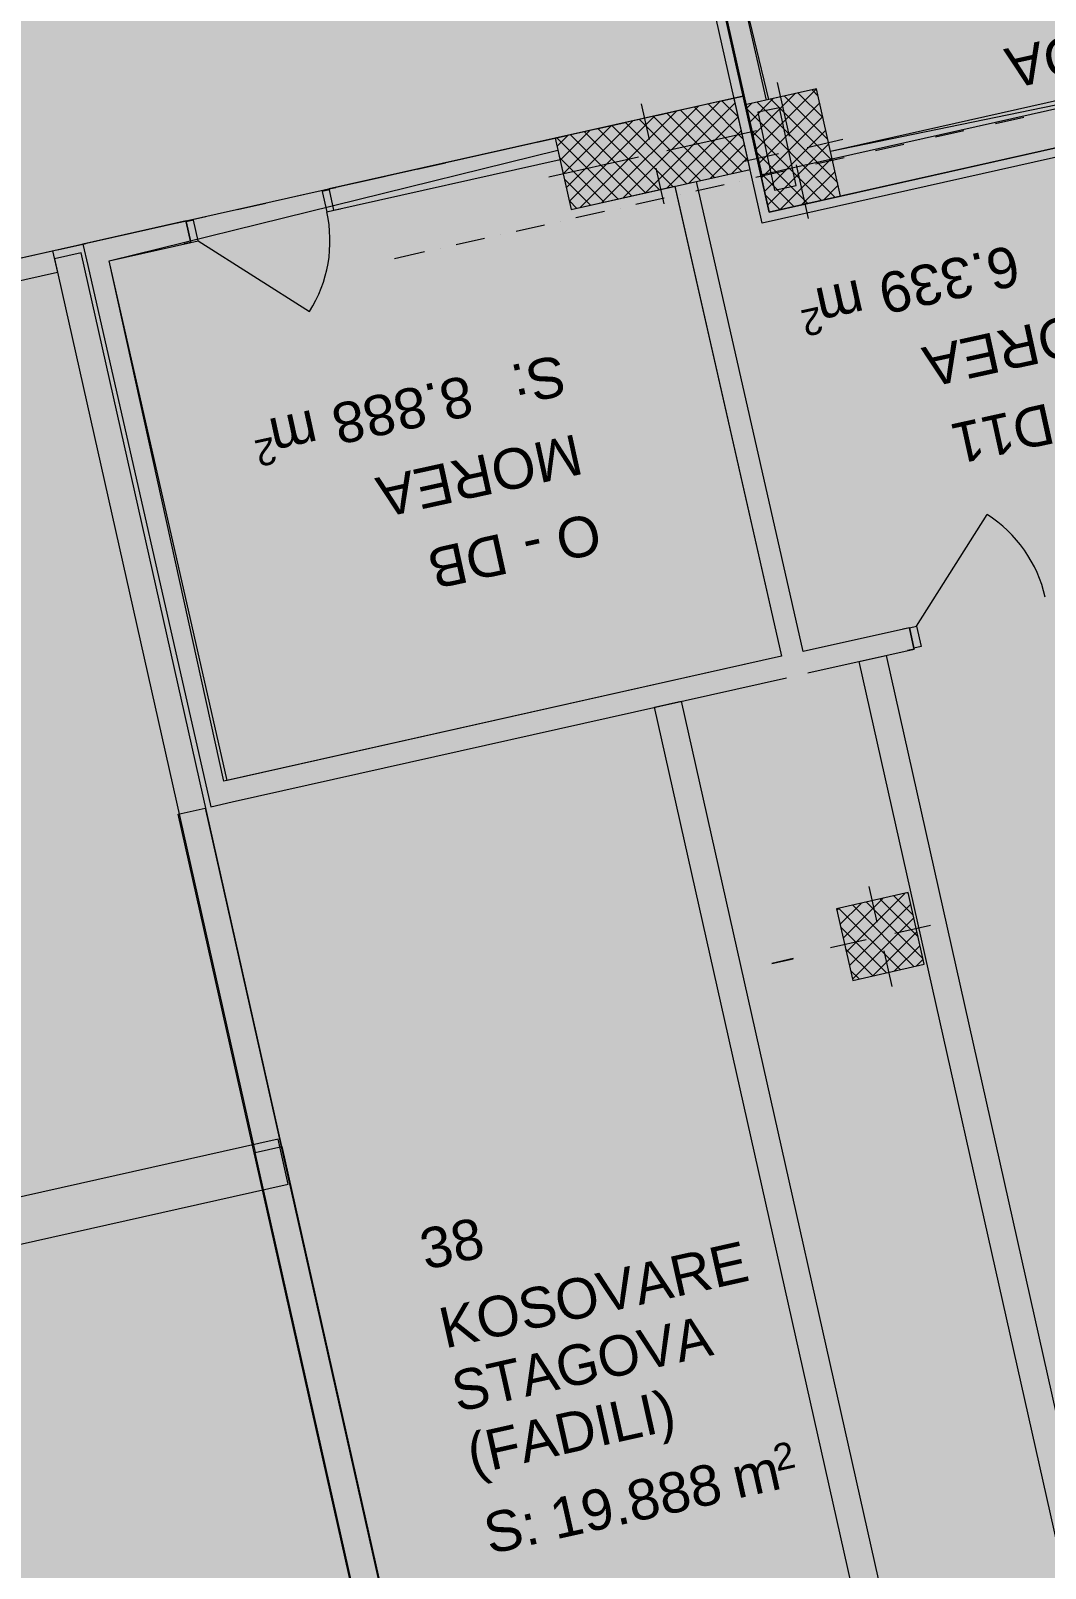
# Model space of a CAD drawing. Header units: centimetres. Extents: x -6805 to 4309, y -7338 to 617.
# Drawn here: x -525 to 29, y -3783 to -2943 of the extents above; entities that cross this region are included whole.
import ezdxf

# ---------------------------------------------------------------- set-up
doc = ezdxf.new("R2010")
doc.units = ezdxf.units.CM
for name, color, linetype in [('PDF_ - DEPO_MOREA', 7, 'Continuous'), ('PDF_ - Muret e reja', 7, 'Continuous'), ('PDF_- GARAZHE', 7, 'Continuous'), ('PDF_A - Fill Zone', 7, 'Continuous'), ('PDF_A - Muret', 7, 'Continuous'), ('PDF_A - Shtyllat', 7, 'Continuous')]:
    doc.layers.add(name, color=color, linetype=linetype)
for name, color, linetype, true_color in [('PDF_ - rruga_ndarjet anesore', 7, 'Continuous', 0x7f7f7f), ('PDF_065 Möbel Einrichtung', 7, 'Continuous', 0x7f7f7f), ('PDF_2D Drafting - General', 7, 'Continuous', 0x7f7f7f), ('PDF_A - Akset', 7, 'Continuous', 0xfd4435), ('PDF_A - Pllaka Themel', 7, 'Continuous', 0x7f7f7f)]:
    doc.layers.add(name, color=color, linetype=linetype, true_color=true_color)
doc.styles.add('PDF Arial', font='')
doc.styles.get('PDF Arial').set_extended_font_data('Arial')

msp = doc.modelspace()

# ---------------------------------------------------------------- hatches: boundary and pattern name
at = {"layer": 'PDF_ - DEPO_MOREA', "true_color": 0x029e21, "transparency": 33554559}
for points in [[(-121.71, -2981.04), (-145.15, -2883.65), (172.19, -2812.69), (198.74, -2929.65), (179.38, -2934), (182.31, -2947.02), (-88, -3009.38), (-95.66, -2975.21)], [(-103.02, -3282.54), (-164.52, -3026.55), (-131.98, -3019.25), (-121.58, -3042.56), (99.32, -2993.2), (151.98, -3225.4)], [(-419.49, -3353.44), (-481.99, -3069.07), (-235.76, -3013.82), (-229.63, -3041.16), (-173.05, -3028.32), (-114.75, -3285.17)]]:
    msp.add_hatch(color=104, dxfattribs=at).paths.add_polyline_path(points)
at = {"layer": 'PDF_ - Muret e reja', "transparency": 33554559}
msp.add_hatch(color=256, dxfattribs=at).paths.add_polyline_path([(-145.15, -2883.65), (-123.09, -2981.36), (-134.73, -2983.96), (-127.06, -3018.14), (-127.1, -3018.15), (-156.88, -2886.28)])
at = {"layer": 'PDF_- GARAZHE', "true_color": 0xccccff, "transparency": 33554559}
msp.add_hatch(color=254, dxfattribs=at).paths.add_polyline_path([(-455.22, -3373.8), (-121.54, -3298.92), (-2.74, -3828.3), (-15.8, -3833.79), (-28.82, -3839.36), (-41.81, -3845.02), (-54.75, -3850.77), (-67.66, -3856.61), (-80.53, -3862.53), (-93.35, -3868.54), (-106.14, -3874.63), (-118.88, -3880.81), (-131.59, -3887.09), (-144.24, -3893.44), (-156.86, -3899.88), (-169.43, -3906.41), (-181.96, -3913.02), (-194.44, -3919.71), (-206.88, -3926.49), (-219.27, -3933.35), (-231.61, -3940.31), (-243.91, -3947.33), (-256.16, -3954.45), (-268.36, -3961.65), (-280.51, -3968.92), (-292.61, -3976.28), (-304.66, -3983.73), (-316.67, -3991.26)])
at = {"layer": 'PDF_2D Drafting - General', "true_color": 0xcccccc, "transparency": 33554559}
msp.add_hatch(color=254, dxfattribs=at).paths.add_polyline_path([(-2964.77, -5006.28), (-2964.77, -1594.37), (-452.44, -1594.37), (-125.36, -3048.55), (710.84, -2860.84), (1265.75, -5333.7), (419.6, -5523.57), (200.43, -4546.93), (-2030.95, -5054.69), (-2050.79, -4966.25), (-2246.45, -4966.25), (-2237.41, -5006.28)])
at = {"layer": 'PDF_A - Fill Zone', "true_color": 0xffb37f, "transparency": 33554559}
for points in [[(-89.09, -3004.5), (-95.66, -2975.21), (-121.71, -2981.04), (-145.15, -2883.65), (171.96, -2811.67), (198.74, -2929.65), (179.38, -2934), (183.77, -2953.53), (-88, -3009.38)], [(-419.49, -3353.44), (-481.99, -3069.07), (-236.93, -3008.61), (-229.63, -3041.16), (-173.05, -3028.32), (-114.75, -3285.17)]]:
    msp.add_hatch(color=31, dxfattribs=at).paths.add_polyline_path(points)
at = {"layer": 'PDF_A - Pllaka Themel', "true_color": 0xd5d5d5, "transparency": 33554559}
h = msp.add_hatch(color=254, dxfattribs=at)
h.paths.add_polyline_path([(-5581.92, -878.77), (-5581.92, -838.74), (-5656.99, -838.74), (-5656.99, -378.27), (-5641.97, -378.27), (-5641.97, 287.29), (-2884.66, 287.29), (-432.6, 287.29), (-419.79, 287.29), (978.3, 287.29), (978.3, -308.22), (1644.1, -308.22), (1644.1, -1142.36), (931.04, -1302.36), (1552.22, -1164.4), (1863.25, -2555.08), (1863.27, -2555.07), (2158.71, -3867.26), (2155.22, -3868.03), (2646.93, -6059.23), (2017.8, -6200.41), (2017.67, -6199.86), (-1597.03, -7011.01), (-1702.67, -6540.31), (-1846.28, -6572.52), (-1976.98, -6060.13), (-1982.53, -5964.43), (-1838.96, -5932.29), (-2055.74, -4966.25), (-2419.29, -4966.25), (-2929.7, -4966.25), (-2929.7, -2144.79), (-2909.68, -2144.79), (-2904.73, -1595.67), (-4731.2, -1619.36), (-4671.15, -1619.36), (-4671.15, -2159.83), (-5099.03, -2159.81), (-5102.54, -2159.76), (-5106.05, -2159.61), (-5109.55, -2159.37), (-5113.04, -2159.02), (-5116.52, -2158.59), (-5119.99, -2158.04), (-5123.44, -2157.41), (-5126.87, -2156.67), (-5130.27, -2155.85), (-5133.66, -2154.92), (-5137.02, -2153.9), (-5140.35, -2152.79), (-5143.64, -2151.59), (-5146.9, -2150.29), (-5150.13, -2148.9), (-5153.31, -2147.42), (-5156.45, -2145.85), (-5159.54, -2144.2), (-5162.59, -2142.46), (-5165.59, -2140.63), (-5168.53, -2138.72), (-5171.42, -2136.74), (-5174.26, -2134.66), (-5177.03, -2132.51), (-5179.74, -2130.29), (-5182.39, -2127.99), (-5184.97, -2125.61), (-5187.49, -2123.17), (-5189.94, -2120.65), (-5192.31, -2118.06), (-5194.61, -2115.42), (-5196.84, -2112.71), (-5198.99, -2109.93), (-5201.06, -2107.1), (-5203.05, -2104.21), (-5204.96, -2101.26), (-5206.78, -2098.27), (-5208.52, -2095.21), (-5210.18, -2092.12), (-5211.74, -2088.99), (-5213.22, -2085.8), (-5214.61, -2082.58), (-5215.9, -2079.32), (-5217.11, -2076.02), (-5218.22, -2072.69), (-5219.24, -2069.33), (-5220.16, -2065.95), (-5220.99, -2062.55), (-5221.72, -2059.11), (-5222.36, -2055.66), (-5222.9, -2052.19), (-5223.34, -2048.71), (-5223.69, -2045.22), (-5223.93, -2041.71), (-5224.08, -2038.21), (-5224.13, -2034.71), (-5224.12, -1589.37), (-5276.67, -1564.36), (-5842.14, -1564.36), (-5842.14, -878.77)])
h.paths.add_polyline_path([(-1884.8, -2746.4), (-1725.78, -2754.1), (-263.28, -2617.91), (-272.05, -2578.85), (-296.78, -2580.25), (-343.47, -2075.77), (-1348.13, -2129.78), (-1534.78, -2147.18), (-1533.4, -2162.02), (-1836.78, -2167.48), (-1836.78, -2147.45), (-1876.81, -2147.45), (-1876.81, -2187.49), (-1531.07, -2187.03), (-1493.33, -2681.24), (-1884.8, -2706.36)])
h.paths.add_polyline_path([(-452.61, -1589.37), (-91.92, -1583.39), (-92.31, -1174.02), (283, -1174.02), (283, -828.73), (-419.79, -828.73), (-427.6, -828.73), (-452.61, -828.73)])
h.paths.add_polyline_path([(413.21, -3713.81), (401.11, -3715.64), (389.02, -3717.55), (376.94, -3719.54), (364.87, -3721.61), (352.83, -3723.77), (340.79, -3726.01), (328.77, -3728.32), (316.77, -3730.71), (304.78, -3733.18)])
at = {"layer": 'PDF_A - Pllaka Themel', "true_color": 0xbfbfbf, "transparency": 33554559}
h = msp.add_hatch(color=9, dxfattribs=at)
h.paths.add_polyline_path([(-5637.01, -378.27), (-5637.01, -315.22), (-447.66, -308.19), (-447.66, -308.22), (963.52, -308.22), (963.52, -763.68), (936, -763.68), (936, -863.76), (963.52, -863.76), (964.76, -1337.14), (925.69, -1345.91), (892.3, -1353.4), (988.45, -1782.56), (1104.37, -2300.85), (1195.01, -2706.12), (1170.59, -2711.59), (1193.36, -2813.05), (1455.74, -3983.06), (1827.47, -5638.02), (1828.36, -5640.74), (1829.15, -5643.5), (1829.85, -5646.27), (1830.45, -5649.07), (1830.96, -5651.88), (1831.36, -5654.72), (1831.66, -5657.56), (1831.87, -5660.41), (1831.97, -5663.28), (1831.97, -5666.14), (1831.89, -5669), (1831.69, -5671.85), (1831.39, -5674.7), (1831, -5677.54), (1830.51, -5680.35), (1829.92, -5683.16), (1829.24, -5685.93), (1828.46, -5688.68), (1827.57, -5691.41), (1826.6, -5694.1), (1825.54, -5696.75), (1824.38, -5699.37), (1823.12, -5701.94), (1821.78, -5704.47), (1820.36, -5706.95), (1818.84, -5709.39), (1817.26, -5711.76), (1815.57, -5714.08), (1813.81, -5716.34), (1811.98, -5718.54), (1810.07, -5720.67), (1808.09, -5722.73), (1806.03, -5724.72), (1803.91, -5726.64), (1801.72, -5728.48), (1799.47, -5730.25), (1797.16, -5731.93), (1794.79, -5733.54), (1792.36, -5735.06), (1789.88, -5736.5), (1787.36, -5737.84), (1784.8, -5739.1), (1782.18, -5740.27), (1779.53, -5741.34), (1776.84, -5742.32), (-1865.84, -6559.76), (-1972.03, -6060.13), (1187.39, -5351.16), (1189.51, -5350.66), (1191.61, -5350.07), (1193.68, -5349.39), (1195.73, -5348.62), (1197.73, -5347.75), (1199.69, -5346.8), (1201.61, -5345.77), (1203.49, -5344.64), (1205.3, -5343.44), (1207.07, -5342.15), (1208.77, -5340.79), (1210.42, -5339.35), (1212, -5337.85), (1213.51, -5336.27), (1214.94, -5334.62), (1216.3, -5332.92), (1217.59, -5331.15), (1218.79, -5329.34), (1219.92, -5327.46), (1220.96, -5325.54), (1221.91, -5323.58), (1222.78, -5321.58), (1223.55, -5319.53), (1224.23, -5317.46), (1224.82, -5315.36), (1225.32, -5313.24), (1225.72, -5311.09), (1226.02, -5308.93), (1226.23, -5306.75), (1226.34, -5304.58), (1226.35, -5302.4), (1226.28, -5300.21), (1226.1, -5298.04), (1225.82, -5295.88), (1225.45, -5293.73), (1224.97, -5291.59), (967.71, -4147.99), (967.16, -4145.82), (966.5, -4143.68), (965.76, -4141.58), (964.92, -4139.51), (963.99, -4137.47), (962.97, -4135.49), (961.86, -4133.55), (960.67, -4131.65), (959.39, -4129.82), (958.04, -4128.05), (956.6, -4126.34), (955.09, -4124.68), (953.5, -4123.11), (951.86, -4121.6), (950.14, -4120.18), (948.36, -4118.82), (946.52, -4117.55), (944.63, -4116.36), (942.68, -4115.26), (940.7, -4114.24), (938.66, -4113.31), (936.59, -4112.48), (934.48, -4111.74), (932.34, -4111.1), (930.17, -4110.55), (927.98, -4110.1), (925.78, -4109.75), (923.56, -4109.49), (921.33, -4109.34), (919.09, -4109.28), (916.86, -4109.32), (914.63, -4109.47), (912.41, -4109.71), (910.2, -4110.05), (908.01, -4110.49), (526.4, -4196.13), (467.81, -4209.28), (455.58, -4213.1), (443.37, -4217.02), (431.2, -4221.04), (419.06, -4225.14), (406.95, -4229.34), (394.87, -4233.64), (382.82, -4238.02), (370.82, -4242.51), (358.84, -4247.08), (346.9, -4251.74), (335, -4256.5), (323.13, -4261.35), (311.3, -4266.29), (299.52, -4271.32), (287.76, -4276.44), (276.06, -4281.65), (264.38, -4286.96), (252.76, -4292.35), (241.17, -4297.83), (229.62, -4303.41), (218.13, -4309.06), (206.67, -4314.81), (195.26, -4320.65), (183.89, -4326.58), (172.57, -4332.6), (161.3, -4338.69), (150.07, -4344.88), (138.9, -4351.16), (127.76, -4357.52), (116.69, -4363.96), (105.66, -4370.49), (94.67, -4377.1), (83.75, -4383.8), (72.87, -4390.59), (62.05, -4397.46), (51.28, -4404.41), (40.57, -4411.44), (29.91, -4418.56), (19.3, -4425.76), (8.75, -4433.04), (-1.74, -4440.41), (-13.44, -4447.77), (-25.18, -4455.07), (-36.98, -4462.26), (-48.83, -4469.39), (-60.73, -4476.42), (-72.67, -4483.38), (-84.67, -4490.25), (-96.72, -4497.03), (-108.81, -4503.72), (-120.96, -4510.33), (-133.14, -4516.85), (-145.38, -4523.29), (-157.66, -4529.64), (-169.99, -4535.9), (-182.35, -4542.07), (-194.77, -4548.16), (-207.22, -4554.16), (-219.72, -4560.06), (-232.26, -4565.88), (-244.84, -4571.62), (-257.46, -4577.25), (-270.12, -4582.81), (-282.82, -4588.26), (-295.56, -4593.64), (-308.33, -4598.91), (-321.15, -4604.1), (-333.99, -4609.2), (-346.88, -4614.21), (-359.81, -4619.12), (-372.76, -4623.95), (-385.74, -4628.67), (-398.77, -4633.31), (-411.82, -4637.86), (-424.92, -4642.31), (-438.03, -4646.67), (-451.18, -4650.93), (-464.37, -4655.11), (-477.57, -4659.18), (-490.81, -4663.17), (-2040.76, -5010.98), (-2050.79, -4966.25), (-2414.34, -4966.25), (-2414.34, -4749.36), (-2414.57, -2387.78), (-2414.58, -2276.48), (-2415.05, -2272.78), (-2415.63, -2269.1), (-2416.31, -2265.43), (-2417.08, -2261.78), (-2417.93, -2258.14), (-2418.89, -2254.54), (-2419.94, -2250.96), (-2421.09, -2247.41), (-2422.32, -2243.88), (-2423.65, -2240.39), (-2425.06, -2236.94), (-2426.57, -2233.53), (-2428.15, -2230.15), (-2429.84, -2226.82), (-2431.6, -2223.53), (-2433.45, -2220.29), (-2435.38, -2217.11), (-2437.39, -2213.97), (-2439.5, -2210.88), (-2441.67, -2207.85), (-2443.93, -2204.87), (-2446.26, -2201.96), (-2448.66, -2199.11), (-2451.13, -2196.32), (-2453.69, -2193.59), (-2456.31, -2190.94), (-2459, -2188.35), (-2461.74, -2185.84), (-2464.57, -2183.38), (-2467.45, -2181.02), (-2470.39, -2178.72), (-2473.38, -2176.5), (-2476.44, -2174.36), (-2479.55, -2172.3), (-2482.72, -2170.32), (-2485.93, -2168.43), (-2489.19, -2166.61), (-2492.5, -2164.89), (-2495.85, -2163.24), (-2499.24, -2161.69), (-2502.68, -2160.23), (-2506.15, -2158.85), (-2509.65, -2157.57), (-2513.18, -2156.38), (-2904.72, -2164.81), (-2899.72, -1589.37), (-2414.31, -1589.37), (-2414.31, -828.73), (-4726.25, -828.73), (-4726.25, -1619.36), (-5219.16, -1619.35), (-5219.16, -2036.14), (-5219.17, -2034.71), (-5219.16, -1589.37), (-5271.71, -1564.36), (-5253.39, -1564.36), (-5253.39, -878.77), (-5576.97, -878.77), (-5576.97, -838.74), (-5652.02, -838.74), (-5652.02, -378.27)])
h.paths.add_polyline_path([(-1883.87, -1589.37), (-1863.84, -1589.37), (-1863.84, -1634.38), (-1863.88, -1634.38), (-1863.88, -2147.18), (-1836.55, -2147.45), (-1871.85, -2147.45), (-1871.85, -2187.49), (-1831.82, -2187.43), (-1831.82, -2147.5), (-1529.51, -2150.6), (-1526.54, -2182.48), (-1488.38, -2681.24), (-1718.52, -2706.37), (-1879.85, -2706.36), (-1879.85, -2746.4), (-1720.83, -2754.1), (-221.28, -2598.22), (-135.83, -2979.09), (-1425.42, -3268.45), (-1880.43, -3268.45), (-1873.52, -4356.82), (-1873.76, -4358.94), (-1873.89, -4361.07), (-1873.93, -4363.2), (-1873.88, -4365.33), (-1873.71, -4367.46), (-1873.46, -4369.58), (-1873.11, -4371.68), (-1872.67, -4373.76), (-1872.13, -4375.84), (-1871.5, -4377.87), (-1870.77, -4379.88), (-1869.95, -4381.85), (-1869.05, -4383.78), (-1868.06, -4385.67), (-1866.97, -4387.5), (-1865.81, -4389.3), (-1864.58, -4391.03), (-1863.26, -4392.71), (-1861.87, -4394.32), (-1860.39, -4395.87), (-1858.86, -4397.35), (-1857.26, -4398.76), (-1855.59, -4400.1), (-1853.87, -4401.36), (-1852.09, -4402.54), (-1850.27, -4403.63), (-1848.39, -4404.64), (-1846.46, -4405.56), (-1844.51, -4406.4), (-1842.5, -4407.15), (-1840.47, -4407.79), (-1838.41, -4408.35), (-1836.33, -4408.82), (-1834.23, -4409.19), (-1832.12, -4409.47), (-1829.99, -4409.65), (-1827.86, -4409.72), (-1825.73, -4409.7), (-1823.6, -4409.59), (-1821.48, -4409.38), (-1819.37, -4409.07), (-657.92, -4148.44), (-657.8, -4148.96), (-640.87, -4142.08), (-623.98, -4135.12), (-607.12, -4128.08), (-590.3, -4120.94), (-573.52, -4113.7), (-556.78, -4106.38), (-540.08, -4098.97), (-523.41, -4091.48), (-506.79, -4083.89), (-490.21, -4076.22), (-473.66, -4068.46), (-457.17, -4060.61), (-440.7, -4052.67), (-424.29, -4044.65), (-407.92, -4036.54), (-391.58, -4028.34), (-375.3, -4020.05), (-359.06, -4011.68), (-342.86, -4003.22), (-326.71, -3994.68), (-310.6, -3986.05), (-294.54, -3977.33), (-278.53, -3968.52), (-262.57, -3959.64), (-246.65, -3950.67), (-230.77, -3941.62), (-214.95, -3932.48), (-199.18, -3923.26), (-183.46, -3913.95), (-171.76, -3907.67), (-160.01, -3901.48), (-148.21, -3895.39), (-136.38, -3889.37), (-124.5, -3883.45), (-112.58, -3877.6), (-100.62, -3871.85), (-88.61, -3866.18), (-76.56, -3860.6), (-64.48, -3855.1), (-52.35, -3849.7), (-40.19, -3844.39), (-27.98, -3839.16), (-15.74, -3834.02), (-3.46, -3828.97), (8.86, -3824), (21.21, -3819.14), (33.59, -3814.35), (46.01, -3809.67), (58.47, -3805.06), (70.95, -3800.56), (83.47, -3796.14), (96.03, -3791.81), (108.6, -3787.57), (121.22, -3783.42), (133.86, -3779.37), (146.53, -3775.41), (159.23, -3771.54), (171.96, -3767.76), (184.72, -3764.08), (197.49, -3760.49), (210.3, -3756.99), (223.14, -3753.59), (235.99, -3750.28), (248.88, -3747.06), (261.78, -3743.94), (274.7, -3740.9), (287.65, -3737.97), (300.62, -3735.12), (313.61, -3732.38), (326.61, -3729.72), (339.65, -3727.16), (352.69, -3724.7), (365.76, -3722.33), (378.83, -3720.06), (391.93, -3717.88), (405.04, -3715.79), (418.17, -3713.81), (787.26, -3630.98), (789.38, -3630.46), (791.47, -3629.84), (793.53, -3629.14), (795.57, -3628.34), (797.56, -3627.45), (799.52, -3626.48), (801.42, -3625.43), (803.29, -3624.3), (805.1, -3623.08), (806.86, -3621.79), (808.55, -3620.42), (810.19, -3618.97), (811.77, -3617.46), (813.27, -3615.88), (814.71, -3614.24), (816.07, -3612.54), (817.36, -3610.77), (818.57, -3608.95), (819.69, -3607.09), (820.73, -3605.17), (821.69, -3603.21), (822.57, -3601.21), (823.36, -3599.18), (824.06, -3597.11), (824.66, -3595.01), (825.17, -3592.89), (825.6, -3590.75), (825.93, -3588.6), (826.16, -3586.43), (826.3, -3584.25), (826.34, -3582.06), (826.3, -3579.89), (826.14, -3577.71), (825.91, -3575.54), (825.57, -3573.38), (825.14, -3571.24), (681.41, -2927.91), (734.37, -2916.03), (711.61, -2814.58), (658.74, -2826.44), (287.95, -1174.02), (287.95, -828.73), (-447.66, -828.73), (-1883.87, -828.73)])

# ---------------------------------------------------------------- linework, layer by layer
at = {"layer": 'PDF_ - Muret e reja', "lineweight": 0}
for points in [[(-156.88, -2886.28), (-127.1, -3018.15)], [(-123.09, -2981.36), (-145.15, -2883.65)], [(-115.93, -2985.48), (-127.68, -2987.99)], [(-127.68, -2987.99), (-118.62, -3030.5)], [(-106.87, -3028), (-115.93, -2985.48)], [(-238.4, -3002.1), (-361.89, -3029.81)], [(-359.26, -3041.53), (-235.76, -3013.82)], [(-121.58, -3042.56), (-127.1, -3018.15)], [(-361.78, -3030.3), (-365.68, -3031.17)], [(-365.68, -3031.17), (-363.16, -3042.41)], [(-361.89, -3029.81), (-358.27, -3029)], [(-361.89, -3029.81), (-358.27, -3029)], [(-361.89, -3029.81), (-358.27, -3029)], [(-361.78, -3030.3), (-361.89, -3029.81)], [(-361.78, -3030.3), (-361.89, -3029.81)], [(-361.78, -3030.3), (-361.89, -3029.81)], [(-359.26, -3041.53), (-361.78, -3030.3)], [(-359.26, -3041.53), (-361.78, -3030.3)], [(-359.26, -3041.53), (-361.78, -3030.3)], [(-359.26, -3041.53), (-361.78, -3030.3)], [(-173.02, -3028.46), (-114.75, -3285.17)], [(-103.02, -3282.54), (-161.3, -3025.83)], [(-118.62, -3030.5), (-106.87, -3028)], [(-440.02, -3047.34), (-496.37, -3059.99)], [(-440.02, -3047.34), (-443.63, -3048.15)], [(-440.02, -3047.34), (-443.63, -3048.15)], [(-440.02, -3047.34), (-443.63, -3048.15)], [(-439.9, -3047.83), (-440.02, -3047.34)], [(-439.9, -3047.83), (-440.02, -3047.34)], [(-439.9, -3047.83), (-440.02, -3047.34)], [(-435.99, -3046.95), (-439.9, -3047.83)], [(-437.38, -3059.06), (-439.9, -3047.83)], [(-439.9, -3047.83), (-437.38, -3059.06)], [(-437.38, -3059.06), (-439.9, -3047.83)], [(-437.38, -3059.06), (-439.9, -3047.83)], [(-433.47, -3058.18), (-435.99, -3046.95)], [(-363.16, -3042.41), (-359.26, -3041.53)], [(-359.26, -3041.53), (-355.64, -3040.72)], [(-359.26, -3041.53), (-355.64, -3040.72)], [(-359.26, -3041.53), (-355.64, -3040.72)], [(-496.37, -3059.99), (-493.72, -3071.69)], [(-481.99, -3069.07), (-437.38, -3059.06)], [(-437.38, -3059.06), (-440.99, -3059.87)], [(-437.38, -3059.06), (-440.99, -3059.87)], [(-437.38, -3059.06), (-440.99, -3059.87)], [(-437.38, -3059.06), (-433.47, -3058.18)], [(-433.47, -3058.18), (-372.6, -3096.75)], [(-493.72, -3071.69), (-426.6, -3367.35)], [(-417.54, -3353.02), (-481.99, -3069.07)], [(-41.1, -3268.66), (-2.52, -3207.8)], [(-45.01, -3269.54), (-103.02, -3282.54)], [(-45.01, -3269.54), (-48.62, -3270.35)], [(-45.01, -3269.54), (-48.62, -3270.35)], [(-45.01, -3269.54), (-48.62, -3270.35)], [(-45.01, -3269.54), (-41.1, -3268.66)], [(-45.01, -3269.54), (-42.49, -3280.77)], [(-42.49, -3280.77), (-45.01, -3269.54)], [(-45.01, -3269.54), (-42.49, -3280.77)], [(-45.01, -3269.54), (-42.49, -3280.77)], [(-41.1, -3268.66), (-38.59, -3279.9)], [(-100.37, -3294.26), (-42.38, -3281.26)], [(-42.38, -3281.26), (-46, -3282.07)], [(-42.38, -3281.26), (-46, -3282.07)], [(-42.38, -3281.26), (-46, -3282.07)], [(-38.59, -3279.9), (-42.49, -3280.77)], [(-42.49, -3280.77), (-42.38, -3281.26)], [(-42.49, -3280.77), (-42.38, -3281.26)], [(-42.49, -3280.77), (-42.38, -3281.26)], [(-114.75, -3285.17), (-417.54, -3353.02)], [(-414.88, -3364.72), (-112.08, -3296.88)], [(-426.6, -3367.35), (-414.88, -3364.72)]]:
    msp.add_lwpolyline(points, dxfattribs=at)
for centre, radius, start, end in [((-433.44, -3058.19), 72.02, 327.63177, 12.65591), ((-41.08, -3268.65), 72.04, 12.62416, 57.63998)]:
    msp.add_arc(centre, radius, start, end, dxfattribs=at)
at = {"layer": 'PDF_ - Muret e reja', "transparency": 33554559}
for points in [[(-106.87, -3028), (-118.62, -3030.5), (-115.93, -2985.48), (-127.68, -2987.99)], [(-361.89, -3029.81), (-238.4, -3002.1), (-359.26, -3041.53), (-235.76, -3013.82)], [(-161.3, -3025.83), (-103.02, -3282.54), (-173.02, -3028.46), (-114.75, -3285.17)], [(-484.66, -3057.36), (-440.02, -3047.34), (-481.99, -3069.07), (-437.38, -3059.06)], [(-496.37, -3059.99), (-484.66, -3057.36), (-481.99, -3069.07)], [(-496.37, -3059.99), (-481.99, -3069.07), (-493.72, -3071.69)], [(-493.72, -3071.69), (-481.99, -3069.07), (-429.26, -3355.64), (-417.54, -3353.02)], [(-417.54, -3353.02), (-45.01, -3269.54), (-414.88, -3364.72), (-42.38, -3281.26)], [(-426.57, -3367.31), (-426.61, -3367.32), (-417.54, -3353.02), (-429.26, -3355.64)], [(-417.54, -3353.02), (-414.88, -3364.72), (-426.6, -3367.35)], [(-426.61, -3367.32), (-426.57, -3367.31), (-426.6, -3367.35)]]:
    msp.add_solid(points, dxfattribs=at)
at = {"layer": 'PDF_ - Muret e reja', "color": 7, "true_color": 0xffffff, "transparency": 33554559}
for points in [[(-437.38, -3059.06), (-440.02, -3047.34), (-359.26, -3041.53), (-361.89, -3029.81)], [(-361.78, -3030.3), (-359.26, -3041.53), (-365.68, -3031.17), (-363.16, -3042.41)], [(-437.38, -3059.06), (-439.9, -3047.83), (-433.47, -3058.18), (-435.99, -3046.95)], [(-45.01, -3269.54), (33.12, -3252.03), (-42.38, -3281.26), (35.74, -3263.75)], [(-45.01, -3269.54), (-41.1, -3268.66), (-42.49, -3280.77), (-38.59, -3279.9)]]:
    msp.add_solid(points, dxfattribs=at)
at = {"layer": 'PDF_ - rruga_ndarjet anesore', "lineweight": 0}
for points in [[(-691.55, -3103.78), (-512.92, -3063.7)], [(-512.92, -3063.7), (-510.3, -3075.42)], [(-510.3, -3075.42), (-688.92, -3115.5)]]:
    msp.add_lwpolyline(points, dxfattribs=at)
at = {"layer": 'PDF_ - rruga_ndarjet anesore', "color": 7, "true_color": 0xffffff, "transparency": 33554559}
msp.add_solid([(-691.55, -3103.78), (-512.92, -3063.7), (-688.92, -3115.5), (-510.3, -3075.42)], dxfattribs=at)
at = {"layer": 'PDF_- GARAZHE', "color": 254, "true_color": 0xccccff, "transparency": 33554559}
for points in [[(-494.78, -3063.59), (-382.96, -3561.89), (-841.46, -3141.39), (-729.64, -3639.69)], [(-121.51, -3299.04), (187.14, -3229.78), (-8.12, -3804.35), (300.53, -3735.09)], [(-411.58, -3568.31), (-316.67, -3991.26), (-730.37, -3639.85), (-619.63, -4133.32)]]:
    msp.add_solid(points, dxfattribs=at)
at = {"layer": 'PDF_065 Möbel Einrichtung', "lineweight": 0}
for points in [[(-497.24, -3064.74), (-511.9, -3068.03)], [(-387.67, -3553.02), (-497.24, -3064.74)], [(-511.9, -3068.03), (-402.33, -3556.31)], [(-72.4, -3287.99), (-57.75, -3284.7)], [(42.1, -3798.2), (-72.4, -3287.99)], [(-57.75, -3284.7), (56.75, -3794.91)], [(-184.27, -3313.05), (-169.62, -3309.76)], [(-48.29, -3919.01), (-184.27, -3313.05)], [(-169.62, -3309.76), (-33.64, -3915.73)], [(-444.3, -3371.4), (-429.65, -3368.11)], [(-429.65, -3368.11), (-293.67, -3974.08)], [(-308.32, -3977.37), (-444.3, -3371.4)], [(-402.33, -3556.31), (-387.67, -3553.02)], [(-402.33, -3556.31), (-387.67, -3553.02)], [(-289.22, -4060.34), (-402.33, -3556.31)], [(-387.67, -3553.02), (-274.57, -4057.05)]]:
    msp.add_lwpolyline(points, dxfattribs=at)
at = {"layer": 'PDF_065 Möbel Einrichtung', "color": 7, "true_color": 0xffffff, "transparency": 33554559}
for points in [[(-497.24, -3064.74), (-387.67, -3553.02), (-511.9, -3068.03), (-402.33, -3556.31)], [(56.75, -3794.91), (42.1, -3798.2), (-57.75, -3284.7), (-72.4, -3287.99)], [(-33.64, -3915.73), (-48.29, -3919.01), (-169.62, -3309.76), (-184.27, -3313.05)], [(-293.67, -3974.08), (-308.32, -3977.37), (-429.65, -3368.11), (-444.3, -3371.4)], [(-274.57, -4057.05), (-289.22, -4060.34), (-387.67, -3553.02), (-402.33, -3556.31)]]:
    msp.add_solid(points, dxfattribs=at)
at = {"layer": 'PDF_2D Drafting - General', "color": 7, "lineweight": 0}
for points in [[(-125.36, -3048.55), (-452.44, -1594.37)], [(710.84, -2860.84), (-125.36, -3048.55)]]:
    msp.add_lwpolyline(points, dxfattribs=at)
at = {"layer": 'PDF_A - Akset', "color": 21, "lineweight": 0, "true_color": 0xff9955}
for points in [[(-142.23, -2950.58), (-142.23, -2950.58)], [(-135.83, -2979.09), (-140.29, -2959.2)], [(-150.17, -2982.31), (-135.83, -2979.09)], [(-182.91, -2989.65), (-167.4, -2986.17)], [(-158.79, -2984.24), (-158.79, -2984.24)], [(-215.64, -2996.99), (-200.13, -2993.51)], [(-191.51, -2991.58), (-191.51, -2991.58)], [(-256.98, -3006.27), (-256.98, -3006.27)], [(-248.36, -3004.34), (-232.85, -3000.86)], [(-224.25, -2998.93), (-224.25, -2998.93)], [(-289.7, -3013.61), (-289.7, -3013.61)], [(-281.09, -3011.68), (-265.59, -3008.2)], [(-346.54, -3026.37), (-331.04, -3022.89)], [(-322.43, -3020.96), (-322.43, -3020.96)], [(-313.82, -3019.02), (-298.32, -3015.55)], [(-379.28, -3033.71), (-363.77, -3030.23)], [(-355.16, -3028.3), (-355.16, -3028.3)], [(-412, -3041.06), (-396.5, -3037.58)], [(-387.89, -3035.64), (-387.89, -3035.64)], [(-444.73, -3048.4), (-429.23, -3044.92)], [(-420.62, -3042.99), (-420.62, -3042.99)], [(-477.46, -3055.74), (-461.96, -3052.26)], [(-453.35, -3050.33), (-453.35, -3050.33)], [(-518.8, -3065.02), (-518.8, -3065.02)], [(-510.18, -3063.09), (-494.69, -3059.61)], [(-486.07, -3057.68), (-486.07, -3057.68)]]:
    msp.add_lwpolyline(points, dxfattribs=at)
at = {"layer": 'PDF_A - Akset', "lineweight": 0}
for points in [[(26.13, -2988.9), (26.13, -2988.9)], [(-15.21, -2998.18), (-30.72, -3001.66)], [(-6.6, -2996.25), (-6.6, -2996.25)], [(17.52, -2990.84), (2.01, -2994.31)], [(-47.94, -3005.52), (-63.44, -3009)], [(-39.33, -3003.59), (-39.33, -3003.59)], [(-80.67, -3012.87), (-96.17, -3016.35)], [(-72.06, -3010.93), (-72.06, -3010.93)], [(-113.4, -3020.21), (-128.9, -3023.69)], [(-104.78, -3018.28), (-104.78, -3018.28)], [(-146.12, -3027.56), (-161.63, -3031.03)], [(-137.51, -3025.62), (-137.51, -3025.62)], [(-202.97, -3040.31), (-202.97, -3040.31)], [(-178.85, -3034.9), (-194.36, -3038.38)], [(-170.24, -3032.97), (-170.24, -3032.97)], [(-235.7, -3047.65), (-235.7, -3047.65)], [(-211.59, -3042.24), (-227.08, -3045.72)], [(-277.04, -3056.93), (-292.54, -3060.41)], [(-268.42, -3055), (-268.42, -3055)], [(-244.31, -3049.59), (-259.81, -3053.07)], [(-309.77, -3064.27), (-326.17, -3067.96)], [(-301.15, -3062.34), (-301.15, -3062.34)]]:
    msp.add_lwpolyline(points, dxfattribs=at)
at = {"layer": 'PDF_A - Fill Zone', "color": 253, "lineweight": 0, "true_color": 0x999999}
for points in [[(-121.71, -2981.04), (-145.15, -2883.65)], [(183.77, -2953.53), (-88, -3009.38)], [(-95.66, -2975.21), (-121.71, -2981.04)], [(-89.09, -3004.5), (-95.66, -2975.21)], [(-88, -3009.38), (-89.09, -3004.5)], [(-481.99, -3069.07), (-236.93, -3008.61)], [(-236.93, -3008.61), (-229.63, -3041.16)], [(-229.63, -3041.16), (-173.05, -3028.32)], [(-173.05, -3028.32), (-114.75, -3285.17)], [(-419.48, -3353.44), (-481.99, -3069.07)], [(-114.75, -3285.17), (-419.48, -3353.44)]]:
    msp.add_lwpolyline(points, dxfattribs=at)
at = {"layer": 'PDF_A - Muret', "lineweight": 0}
for points in [[(182.67, -2948.65), (-88, -3009.38)], [(-82.52, -3033.79), (188.15, -2973.06)], [(-108.48, -3450.33), (-120.19, -3452.98)], [(-120.19, -3453.02), (-108.47, -3450.36)], [(-108.47, -3450.36), (-108.48, -3450.33)], [(-120.19, -3452.98), (-120.19, -3453.02)]]:
    msp.add_lwpolyline(points, dxfattribs=at)
at = {"layer": 'PDF_A - Muret', "transparency": 33554559}
for points in [[(-88, -3009.38), (182.67, -2948.65), (-82.52, -3033.79), (188.15, -2973.06)], [(-127.1, -3018.15), (-127.06, -3018.14), (-121.58, -3042.54)], [(-120.19, -3452.98), (-108.48, -3450.33), (-120.19, -3453.02), (-108.47, -3450.36)]]:
    msp.add_solid(points, dxfattribs=at)
at = {"layer": 'PDF_A - Pllaka Themel', "lineweight": 0}
for points in [[(-125.36, -3022.18), (-452.44, -1568)], [(-121.58, -3042.56), (-447.66, -1589.37)], [(2019.2, -2562.2), (-121.58, -3042.56)], [(1868.13, -2574.66), (-125.36, -3022.18)], [(-221.28, -2598.22), (-135.83, -2979.09)], [(-135.83, -2979.09), (-1425.42, -3268.45)], [(-389.77, -3549.01), (-1882.84, -3883.86)], [(-384.27, -3573.55), (-389.77, -3549.01)], [(-1877.34, -3908.4), (-384.27, -3573.55)]]:
    msp.add_lwpolyline(points, dxfattribs=at)
at = {"layer": 'PDF_A - Pllaka Themel', "color": 7, "true_color": 0xffffff, "transparency": 33554559}
msp.add_solid([(-1877.34, -3908.4), (-1882.84, -3883.86), (-384.27, -3573.55), (-389.77, -3549.01)], dxfattribs=at)
at = {"layer": 'PDF_A - Shtyllat', "lineweight": 0}
for points in [[(-110.38, -3001.07), (-116.95, -2971.77)], [(-140.74, -2980.19), (-238.4, -3002.1)], [(-138.37, -2990.74), (-147.43, -2981.69)], [(-131.98, -3019.25), (-140.74, -2980.19)], [(-95.66, -2975.21), (-134.73, -2983.96)], [(-132.55, -2993.7), (-119.37, -2980.52)], [(-130.86, -3001.21), (-107.51, -2977.86)], [(-129.18, -3008.72), (-95.66, -2975.22)], [(-86.8, -3014.71), (-120.7, -2980.82)], [(-89.47, -3002.85), (-113.18, -2979.13)], [(-92.13, -2990.99), (-105.67, -2977.45)], [(-94.79, -2979.12), (-98.16, -2975.76)], [(-82.52, -3033.79), (-95.66, -2975.21)], [(-230.65, -3036.6), (-183.93, -2989.88)], [(-224.96, -3040.12), (-172.06, -2987.22)], [(-213.11, -3037.46), (-160.21, -2984.55)], [(-201.24, -3034.79), (-148.34, -2981.89)], [(-186.94, -3002.87), (-191.32, -2983.33)], [(-189.38, -3032.13), (-140.13, -2982.89)], [(-151.49, -3023.63), (-185, -2990.12)], [(-143.97, -3021.94), (-177.48, -2988.43)], [(-136.46, -3020.26), (-169.97, -2986.75)], [(-133.05, -3014.47), (-162.46, -2985.06)], [(-135.71, -3002.61), (-154.94, -2983.37)], [(-134.73, -2983.96), (-121.58, -3042.56)], [(-85.46, -3034.45), (-134.38, -2985.53)], [(-134.23, -2986.19), (-131.23, -2983.18)], [(-84.14, -3026.57), (-128.21, -2982.51)], [(-127.49, -3016.24), (-93.98, -2982.73)], [(-235.71, -3014.06), (-219.52, -2997.86)], [(-234.03, -3021.58), (-207.65, -2995.2)], [(-232.34, -3029.09), (-195.79, -2992.54)], [(-189.06, -3032.06), (-222.57, -2998.55)], [(-181.54, -3030.37), (-215.06, -2996.87)], [(-174.03, -3028.69), (-207.54, -2995.17)], [(-166.52, -3027), (-200.02, -2993.49)], [(-159, -3025.31), (-192.51, -2991.81)], [(-177.52, -3029.47), (-138.45, -2990.4)], [(-177.38, -3008.92), (-128.54, -2997.97)], [(-165.65, -3026.81), (-136.76, -2997.91)], [(-92.97, -3036.14), (-131.72, -2997.4)], [(-125.8, -3023.75), (-92.29, -2990.25)], [(-124.12, -3031.27), (-90.61, -2997.76)], [(-238.4, -3002.1), (-229.63, -3041.16)], [(-204.08, -3035.43), (-237.6, -3001.92)], [(-237.4, -3006.55), (-231.37, -3000.53)], [(-196.57, -3033.75), (-230.08, -3000.23)], [(-153.8, -3024.14), (-135.07, -3005.42)], [(-122.43, -3038.79), (-88.92, -3005.27)], [(-100.82, -3007.13), (-81.28, -3002.74)], [(-193, -3012.43), (-241.82, -3023.38)], [(-211.6, -3037.11), (-236.01, -3012.7)], [(-185.18, -3010.67), (-185.18, -3010.67)], [(-141.93, -3021.48), (-133.39, -3012.94)], [(-116.44, -3010.63), (-135.97, -3015.02)], [(-100.49, -3037.83), (-129.06, -3009.26)], [(-115.69, -3041.24), (-87.23, -3012.78)], [(-108.62, -3008.88), (-108.62, -3008.88)], [(-229.63, -3041.16), (-131.98, -3019.25)], [(-183.43, -3018.49), (-179.05, -3038.02)], [(-108.01, -3039.51), (-126.39, -3021.12)], [(-106.87, -3016.69), (-100.3, -3045.99)], [(-103.82, -3038.58), (-85.55, -3020.3)], [(-219.12, -3038.81), (-233.36, -3024.56)], [(-91.97, -3035.92), (-83.86, -3027.81)], [(-226.63, -3040.49), (-230.7, -3036.42)], [(-115.52, -3041.2), (-123.73, -3032.99)], [(-121.58, -3042.56), (-82.52, -3033.79)], [(-45.71, -3414.29), (-84.75, -3423.18)], [(-81.13, -3439.08), (-59.47, -3417.42)], [(-79.42, -3446.58), (-47.56, -3414.71)], [(-62.57, -3430.45), (-67.01, -3410.93)], [(-40.2, -3438.52), (-60.95, -3417.77)], [(-42.91, -3426.61), (-53.46, -3416.06)], [(-45.62, -3414.69), (-45.97, -3414.35)], [(-36.83, -3453.33), (-45.71, -3414.29)], [(-84.75, -3423.18), (-75.87, -3462.21)], [(-84.54, -3424.1), (-83.3, -3422.84)], [(-49.99, -3456.33), (-83.44, -3422.88)], [(-82.83, -3431.59), (-71.38, -3420.13)], [(-77.71, -3454.08), (-44.27, -3420.63)], [(-42.5, -3454.62), (-75.94, -3421.18)], [(-37.49, -3450.43), (-68.45, -3419.47)], [(-57.49, -3458.03), (-82.52, -3433.01)], [(-76.01, -3461.57), (-42.56, -3428.12)], [(-52.98, -3436.48), (-33.46, -3432.04)], [(-68.59, -3440.03), (-88.12, -3444.47)], [(-64.98, -3459.73), (-40.86, -3435.62)], [(-60.79, -3438.26), (-60.79, -3438.26)], [(-53.07, -3457.02), (-39.16, -3443.11)], [(-64.98, -3459.73), (-79.8, -3444.92)], [(-59.01, -3446.06), (-54.57, -3465.58)], [(-41.16, -3454.31), (-37.45, -3450.61)], [(-72.47, -3461.45), (-77.09, -3456.83)], [(-75.87, -3462.21), (-36.83, -3453.33)]]:
    msp.add_lwpolyline(points, dxfattribs=at)
at = {"layer": 'PDF_A - Shtyllat', "color": 8, "true_color": 0x7f7f7f, "transparency": 33554559}
for points in [[(-131.98, -3019.25), (-229.63, -3041.16), (-140.74, -2980.19), (-238.4, -3002.1)], [(-82.52, -3033.79), (-121.58, -3042.56), (-95.66, -2975.21), (-134.73, -2983.96)], [(-36.83, -3453.33), (-75.87, -3462.21), (-45.71, -3414.29), (-84.75, -3423.18)]]:
    msp.add_solid(points, dxfattribs=at)

# ---------------------------------------------------------------- texts
at = {"layer": 'PDF_ - DEPO_MOREA', "attachment_point": 7, "rotation": 192.39999, "style": 'PDF Arial'}
for s, insert, char_height in [('\\W1.000800;DA', (47.96, -2944.37), 22.1067), ('\\W1.001013;6.339', (12.13, -3060.03), 22.1067), ('\\W1.000269;m', (-72.44, -3079.18), 22.1067), ('\\W1.001521;2', (-94.07, -3094), 14.5904), ('\\W1.000757;MOREA', (71.6, -3092.15), 22.1067), ('\\W1.002323;S:', (-235.51, -3119.93), 22.1067), ('\\W1.001283;8.888', (-286.38, -3131.21), 22.1067), ('\\W0.981973;D11', (30.89, -3146.8), 22.1067), ('\\W1.000269;m', (-370.86, -3150.32), 22.1067), ('\\W1.001521;2', (-392.46, -3165.15), 14.5904), ('\\W1.000757;MOREA', (-226.82, -3163.33), 22.1067), ('\\W0.999289;O', (-216.48, -3206.33), 22.1067), ('\\W1.000347;DB', (-267.54, -3217.94), 22.1067), ('\\W1.000575;-', (-247.73, -3213.58), 22.1067)]:
    msp.add_mtext(s, dxfattribs=dict(at, insert=insert, char_height=char_height))
at = {"layer": 'PDF_- GARAZHE', "attachment_point": 7, "rotation": 12.59998, "style": 'PDF Arial'}
for s, insert, char_height in [('\\W1.001995;38', (-309.22, -3620.76), 22.1067), ('\\W0.988902;KOSOVARE', (-298.6, -3663.7), 22.1067), ('\\W0.964559;STAGOVA', (-291.73, -3698.41), 22.1067), ('\\W0.987445;(FADILI)', (-282.16, -3738.79), 22.1067), ('\\W1.001521;2', (-117.44, -3730.48), 14.5905), ('\\W1.001342;19.888', (-238.15, -3767.98), 22.1067), ('\\W1.000269;m', (-139.01, -3745.37), 22.1067), ('\\W1.002323;S:', (-274.29, -3776.09), 22.1067)]:
    msp.add_mtext(s, dxfattribs=dict(at, insert=insert, char_height=char_height))

doc.saveas('drawing.dxf')
